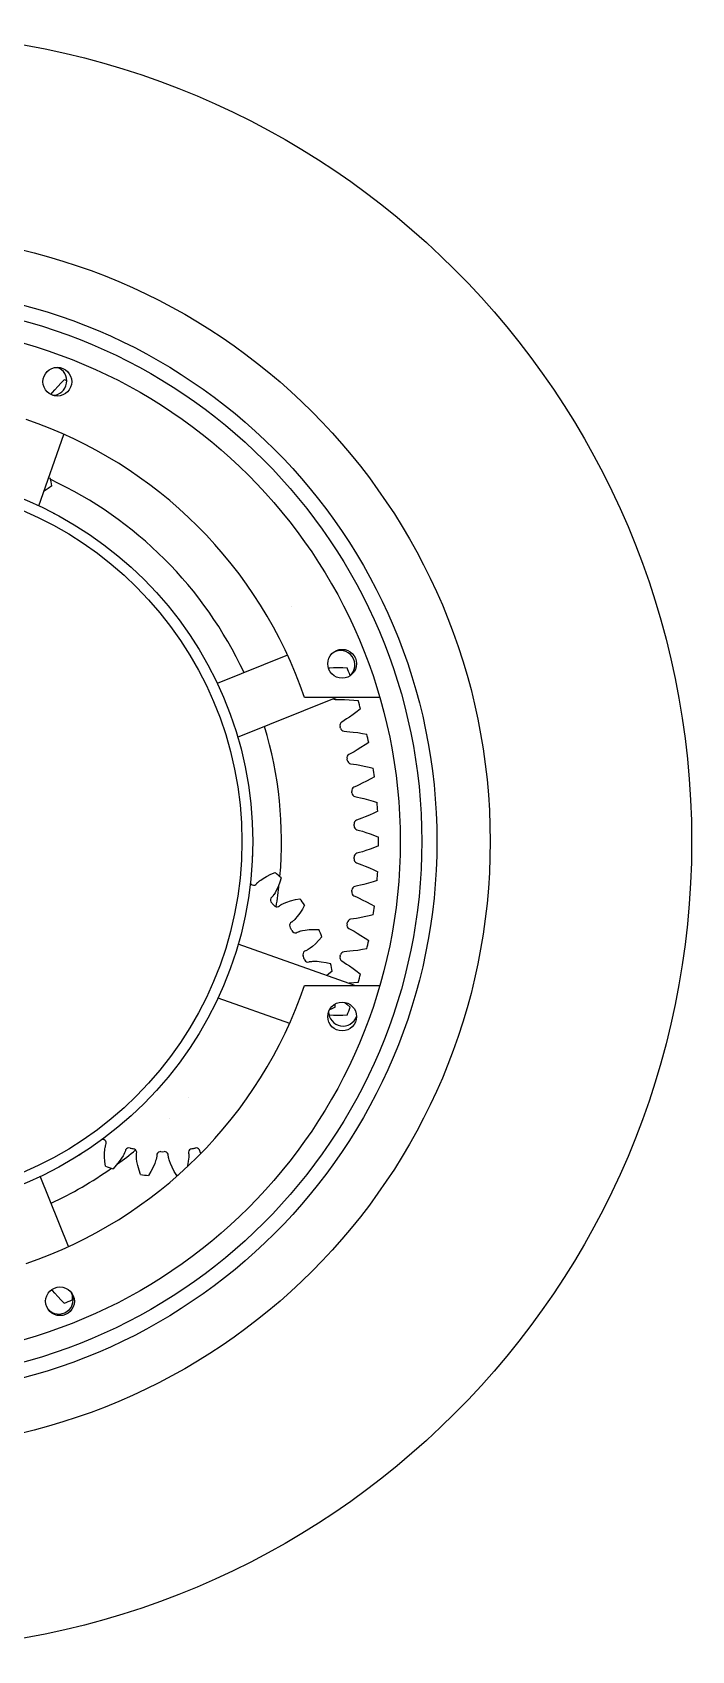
# Model space of a CAD drawing. Extents: x -3282 to 4846, y -1718 to 1845.
# Drawn here: x -1001.3 to -818.1, y -1718.3 to -1268.3 of the extents above; entities that cross this region are included whole.
import ezdxf

# ---------------------------------------------------------------- set-up
doc = ezdxf.new("R2010")
doc.units = 0
doc.layers.get('0').update_dxf_attribs({"linetype": 'CONTINUOUS'})

msp = doc.modelspace()

# ---------------------------------------------------------------- linework, layer by layer
at = {"color": 1}
for p, q in [((-995.717125, -1368.444125), (-995.100293, -1367.698883)), ((-995.100293, -1367.698883), (-994.267031, -1366.741863)), ((-994.267031, -1366.741863), (-993.343066, -1365.737667)), ((-993.343066, -1365.737667), (-992.517205, -1364.883777)), ((-996.170884, -1369.016935), (-995.717124, -1368.444123)), ((-999.591163, -1399.973671), (-992.560622, -1380.098887)), ((-995.922266, -1394.384955), (-996.944028, -1395.161054)), ((-996.813659, -1392.121885), (-996.381729, -1392.223346)), ((-998.074957, -1395.909096), (-998.172802, -1395.964075)), ((-996.944028, -1395.161054), (-998.074957, -1395.909096)), ((-995.549755, -1401.966676), (-995.103294, -1402.176948)), ((-930.464422, -1441.488938), (-949.990209, -1449.327389)), ((-919.077348, -1444.985605), (-918.620007, -1444.956711)), ((-918.620009, -1444.956711), (-917.653445, -1444.916443)), ((-917.653445, -1444.916443), (-916.38468, -1444.895305)), ((-916.38468, -1444.895305), (-915.020162, -1444.910007)), ((-915.020162, -1444.910007), (-913.83299, -1444.952378)), ((-944.311477, -1464.288817), (-916.892952, -1453.281897)), ((-904.764761, -1453.281897), (-925.722402, -1453.281897)), ((-917.148375, -1453.762301), (-916.376785, -1453.751728)), ((-916.376785, -1453.751728), (-915.552223, -1453.757268)), ((-915.552226, -1453.757268), (-914.585207, -1453.784522)), ((-914.585207, -1453.784522), (-913.318058, -1453.851941)), ((-913.318058, -1453.851941), (-911.95789, -1453.961791)), ((-912.142981, -1457.949815), (-913.181886, -1458.678496)), ((-911.04773, -1457.135896), (-912.142981, -1457.949815)), ((-911.95789, -1453.961791), (-910.776566, -1454.086871)), ((-910.112193, -1456.403815), (-911.04773, -1457.135896)), ((-914.683849, -1459.655696), (-915.343793, -1460.055607)), ((-913.987517, -1459.214047), (-914.683849, -1459.655696)), ((-913.181886, -1458.678496), (-913.987519, -1459.214049)), ((-914.698423, -1462.644064), (-913.927976, -1462.687341)), ((-913.927976, -1462.687341), (-913.105809, -1462.750385)), ((-913.105811, -1462.750385), (-912.143049, -1462.845029)), ((-912.143049, -1462.845029), (-910.88369, -1463.000675)), ((-910.88369, -1463.000675), (-909.534498, -1463.205138)), ((-908.84797, -1466.435001), (-909.997329, -1467.170536)), ((-909.534498, -1463.205138), (-908.364777, -1463.412318)), ((-907.863644, -1465.769963), (-908.84797, -1466.435001)), ((-912.651003, -1468.69502), (-913.337236, -1469.047921)), ((-911.92556, -1468.30302), (-912.651003, -1468.69502)), ((-911.084533, -1467.824972), (-911.925562, -1468.303022)), ((-909.997329, -1467.170536), (-911.084533, -1467.824972)), ((-912.874, -1471.675092), (-912.108448, -1471.772006)), ((-912.108448, -1471.772006), (-911.292682, -1471.892249)), ((-911.292685, -1471.892249), (-910.33887, -1472.053821)), ((-910.33887, -1472.053821), (-909.093435, -1472.296936)), ((-909.093435, -1472.296936), (-907.761793, -1472.595016)), ((-907.30224, -1475.864901), (-908.500108, -1476.518469)), ((-907.761793, -1472.595016), (-906.609373, -1472.883287)), ((-906.273922, -1475.270146), (-907.30224, -1475.864901)), ((-911.253661, -1477.854128), (-911.962839, -1478.158301)), ((-910.502641, -1477.513688), (-911.253661, -1477.854128)), ((-909.630315, -1477.095471), (-910.502643, -1477.513689)), ((-908.500108, -1476.518469), (-909.630315, -1477.095471)), ((-911.683994, -1480.811386), (-910.927068, -1480.961466)), ((-910.927068, -1480.961466), (-910.121676, -1481.138321)), ((-910.121679, -1481.138321), (-909.181458, -1481.366034)), ((-909.181458, -1481.366034), (-907.956016, -1481.695434)), ((-907.956016, -1481.695434), (-906.64841, -1482.085678)), ((-906.64841, -1482.085678), (-905.518906, -1482.453636)), ((-905.350771, -1484.858081), (-906.418073, -1485.379655)), ((-910.49863, -1487.088399), (-911.227299, -1487.342361)), ((-909.725691, -1486.801177), (-910.49863, -1487.088399)), ((-908.826317, -1486.444829), (-909.725693, -1486.801178)), ((-907.658614, -1485.948072), (-908.826317, -1486.444829)), ((-906.418073, -1485.379655), (-907.658614, -1485.948072)), ((-911.134202, -1490.008435), (-910.389589, -1490.21095)), ((-910.389589, -1490.21095), (-909.598496, -1490.443555)), ((-909.598498, -1490.443555), (-908.676452, -1490.736299)), ((-908.676452, -1490.736299), (-907.476974, -1491.15038)), ((-907.476974, -1491.15038), (-906.199775, -1491.630887)), ((-906.199775, -1491.630887), (-905.09869, -1492.07674)), ((-940.19925, -1497.273542), (-940.24038, -1497.765324)), ((-910.389588, -1496.352844), (-911.134197, -1496.555358)), ((-909.598496, -1496.12024), (-910.389588, -1496.352844)), ((-908.676456, -1495.827496), (-909.598499, -1496.12024)), ((-907.476945, -1495.413405), (-908.676456, -1495.827496)), ((-906.199775, -1494.932907), (-907.476945, -1495.413405)), ((-905.09869, -1494.487055), (-906.199775, -1494.932907)), ((-937.229255, -1503.55758), (-936.256963, -1502.981003)), ((-936.256963, -1502.981003), (-935.043675, -1502.37561)), ((-935.043675, -1502.37561), (-933.860671, -1501.878788)), ((-911.227304, -1499.221431), (-910.498631, -1499.475395)), ((-910.498631, -1499.475395), (-909.725691, -1499.762618)), ((-909.725693, -1499.762617), (-908.826314, -1500.118967)), ((-908.826314, -1500.118967), (-907.658642, -1500.61571)), ((-907.658642, -1500.61571), (-906.418073, -1501.18414)), ((-906.418073, -1501.18414), (-905.350771, -1501.705714)), ((-939.209264, -1505.251462), (-938.992124, -1504.978702)), ((-938.992124, -1504.978702), (-938.915628, -1504.894923)), ((-938.915628, -1504.894923), (-938.751372, -1504.729784)), ((-938.751372, -1504.729784), (-938.743936, -1504.722648)), ((-938.743936, -1504.722648), (-938.58492, -1504.575392)), ((-938.58492, -1504.575392), (-938.50714, -1504.506566)), ((-938.50714, -1504.506566), (-938.413946, -1504.426431)), ((-938.413946, -1504.426431), (-938.234398, -1504.278243)), ((-938.234398, -1504.278243), (-938.176104, -1504.231688)), ((-938.176104, -1504.231688), (-937.856427, -1503.987879)), ((-937.85643, -1503.987882), (-937.229255, -1503.55758)), ((-933.535878, -1506.883111), (-933.898264, -1507.551827)), ((-933.064092, -1505.855877), (-933.535878, -1506.883111)), ((-932.588839, -1504.585954), (-933.064092, -1505.855877)), ((-932.218396, -1503.3575), (-932.588839, -1504.585954)), ((-910.927067, -1505.602328), (-911.683989, -1505.752407)), ((-910.121676, -1505.425474), (-910.927067, -1505.602328)), ((-909.181461, -1505.197762), (-910.121679, -1505.425474)), ((-907.955987, -1504.868353), (-909.181461, -1505.197762)), ((-906.64841, -1504.478117), (-907.955987, -1504.868353)), ((-905.518906, -1504.110158), (-906.64841, -1504.478117)), ((-934.764945, -1508.784871), (-935.013514, -1509.029332)), ((-934.708832, -1508.722249), (-934.76495, -1508.784876)), ((-934.597445, -1508.588867), (-934.708832, -1508.722249)), ((-934.450105, -1508.397457), (-934.597445, -1508.588867)), ((-934.406412, -1508.337744), (-934.450105, -1508.397457)), ((-934.276135, -1508.152131), (-934.406412, -1508.337744)), ((-934.270903, -1508.144443), (-934.276135, -1508.152131)), ((-934.063883, -1507.826184), (-934.270903, -1508.144443)), ((-933.898264, -1507.551827), (-934.063883, -1507.826184)), ((-932.908747, -1511.366914), (-932.639642, -1511.14526)), ((-932.639642, -1511.14526), (-932.547399, -1511.079215)), ((-932.547399, -1511.079215), (-932.352397, -1510.951836)), ((-932.352397, -1510.951836), (-932.34364, -1510.946402)), ((-932.34364, -1510.946402), (-932.157483, -1510.835426)), ((-932.157483, -1510.835426), (-932.067093, -1510.784275)), ((-932.067093, -1510.784275), (-931.959275, -1510.725267)), ((-931.959275, -1510.725267), (-931.75284, -1510.617648)), ((-931.75284, -1510.617648), (-931.686141, -1510.58423)), ((-931.686141, -1510.58423), (-931.322758, -1510.412213)), ((-931.322762, -1510.412215), (-930.619828, -1510.121714)), ((-930.619828, -1510.121714), (-929.548905, -1509.759887)), ((-929.548905, -1509.759887), (-928.236262, -1509.419981)), ((-928.236262, -1509.419981), (-926.975815, -1509.179975)), ((-925.676869, -1510.967822), (-926.294627, -1512.092412)), ((-911.962844, -1508.405491), (-911.253662, -1508.709666)), ((-911.253662, -1508.709666), (-910.502641, -1509.050106)), ((-910.502643, -1509.050106), (-909.630312, -1509.468325)), ((-909.630312, -1509.468325), (-908.500136, -1510.045311)), ((-908.500136, -1510.045311), (-907.30224, -1510.698894)), ((-907.30224, -1510.698894), (-906.273922, -1511.293649)), ((-929.296184, -1515.747135), (-929.590147, -1515.934574)), ((-929.228276, -1515.697547), (-929.29619, -1515.747139)), ((-929.091592, -1515.590239), (-929.228276, -1515.697547)), ((-928.907676, -1515.433645), (-929.091592, -1515.590239)), ((-928.852523, -1515.384322), (-928.907676, -1515.433645)), ((-928.686501, -1515.229851), (-928.852523, -1515.384322)), ((-928.679785, -1515.223419), (-928.686501, -1515.229851)), ((-928.411119, -1514.955157), (-928.679785, -1515.223419)), ((-928.192077, -1514.721229), (-928.411119, -1514.955157)), ((-927.698577, -1514.14247), (-928.192077, -1514.721229)), ((-927.023526, -1513.235773), (-927.698577, -1514.14247)), ((-926.294627, -1512.092412), (-927.023526, -1513.235773)), ((-912.108448, -1514.791788), (-912.873995, -1514.888702)), ((-911.292682, -1514.671546), (-912.108448, -1514.791788)), ((-910.338873, -1514.509975), (-911.292685, -1514.671546)), ((-909.093405, -1514.266852), (-910.338873, -1514.509975)), ((-907.761793, -1513.968779), (-909.093405, -1514.266852)), ((-906.609373, -1513.680507), (-907.761793, -1513.968779)), ((-928.017385, -1518.658679), (-927.708076, -1518.497819)), ((-927.708076, -1518.497819), (-927.604117, -1518.452396)), ((-927.604117, -1518.452396), (-927.386893, -1518.368343)), ((-927.386893, -1518.368343), (-927.377197, -1518.364849)), ((-927.377197, -1518.364849), (-927.172036, -1518.295002)), ((-927.172036, -1518.295002), (-927.072986, -1518.263762)), ((-927.072986, -1518.263762), (-926.955255, -1518.22846)), ((-926.955255, -1518.22846), (-926.730956, -1518.166113)), ((-926.730956, -1518.166113), (-926.658766, -1518.147293)), ((-926.658766, -1518.147293), (-926.26756, -1518.054587)), ((-926.267565, -1518.054588), (-925.519592, -1517.916582)), ((-925.519592, -1517.916582), (-924.396844, -1517.78532)), ((-924.396844, -1517.78532), (-923.042215, -1517.725755)), ((-923.042215, -1517.725755), (-921.759411, -1517.753056)), ((-921.698639, -1520.743476), (-922.649328, -1521.710306)), ((-920.860565, -1519.771901), (-921.698639, -1520.743476)), ((-913.337241, -1517.515871), (-912.651004, -1517.868775)), ((-912.651004, -1517.868775), (-911.92556, -1518.260774)), ((-911.925562, -1518.260773), (-911.08453, -1518.738825)), ((-911.08453, -1518.738825), (-909.997355, -1519.393242)), ((-909.997355, -1519.393242), (-908.84797, -1520.128794)), ((-908.84797, -1520.128794), (-907.863644, -1520.793832)), ((-911.709237, -1533.281897), (-944.167419, -1521.800083)), ((-936.533569, -1524.361764), (-936.533068, -1524.360046)), ((-925.394464, -1523.694276), (-925.720975, -1523.8165)), ((-925.317731, -1523.659891), (-925.394471, -1523.694278)), ((-925.161723, -1523.583346), (-925.317731, -1523.659891)), ((-924.949268, -1523.468412), (-925.161723, -1523.583346)), ((-924.885065, -1523.431633), (-924.949268, -1523.468412)), ((-924.690555, -1523.315056), (-924.885065, -1523.431633)), ((-924.682648, -1523.310161), (-924.690555, -1523.315056)), ((-924.364079, -1523.10362), (-924.682648, -1523.310161)), ((-924.101187, -1522.920345), (-924.364079, -1523.10362)), ((-923.49814, -1522.456838), (-924.101187, -1522.920345)), ((-922.649328, -1521.710306), (-923.49814, -1522.456838)), ((-913.927975, -1523.876454), (-914.698418, -1523.91973)), ((-913.105809, -1523.813409), (-913.927975, -1523.876454)), ((-912.143053, -1523.718766), (-913.105812, -1523.81341)), ((-910.88366, -1523.563116), (-912.143053, -1523.718766)), ((-909.534498, -1523.358657), (-910.88366, -1523.563116)), ((-908.364777, -1523.151476), (-909.534498, -1523.358657)), ((-924.748954, -1526.808073), (-924.412959, -1526.715037)), ((-924.412959, -1526.715037), (-924.301828, -1526.692221)), ((-924.301828, -1526.692221), (-924.071876, -1526.655169)), ((-924.071876, -1526.655169), (-924.061666, -1526.653766)), ((-924.061666, -1526.653766), (-923.846465, -1526.628101)), ((-923.846465, -1526.628101), (-923.743084, -1526.618137)), ((-923.743084, -1526.618137), (-923.620587, -1526.608085)), ((-923.620587, -1526.608085), (-923.388227, -1526.593734)), ((-923.388227, -1526.593734), (-923.313701, -1526.590335)), ((-923.313701, -1526.590335), (-922.91177, -1526.58099)), ((-922.911774, -1526.58099), (-922.151453, -1526.601513)), ((-922.151453, -1526.601513), (-921.025949, -1526.706552)), ((-921.025949, -1526.706552), (-919.688538, -1526.929932)), ((-919.688538, -1526.929932), (-918.439443, -1527.223346)), ((-917.97998, -1529.384955), (-919.001741, -1530.161054)), ((-915.343797, -1526.508185), (-914.68385, -1526.908098)), ((-914.68385, -1526.908098), (-913.987517, -1527.349747)), ((-913.987519, -1527.349746), (-913.181883, -1527.885301)), ((-913.181883, -1527.885301), (-912.143006, -1528.613962)), ((-912.143006, -1528.613962), (-911.04773, -1529.427899)), ((-911.04773, -1529.427899), (-910.112193, -1530.15998)), ((-925.722402, -1533.281897), (-904.764761, -1533.281897)), ((-919.001741, -1530.161054), (-919.534828, -1530.513659)), ((-911.95789, -1532.602004), (-913.318027, -1532.711852)), ((-910.776566, -1532.476924), (-911.95789, -1532.602004)), ((-949.785382, -1536.784342), (-929.910598, -1543.814884)), ((-914.489805, -1538.037185), (-913.890805, -1538.550904)), ((-913.890805, -1538.550904), (-913.008614, -1539.346461)), ((-918.620007, -1541.607084), (-918.887689, -1541.590172)), ((-918.321802, -1539.933551), (-918.787036, -1540.116645)), ((-917.653448, -1541.647352), (-918.620009, -1541.607084)), ((-917.161008, -1539.386848), (-918.321802, -1539.933551)), ((-916.384649, -1541.66849), (-917.653448, -1541.647352)), ((-915.020162, -1541.653788), (-916.384649, -1541.66849)), ((-913.83299, -1541.611417), (-915.020162, -1541.653788)), ((-957.964863, -1564.514592), (-957.963934, -1564.513482)), ((-963.173426, -1570.312829), (-963.172217, -1570.311575)), ((-981.26243, -1579.825275), (-981.203365, -1579.066978)), ((-981.203365, -1579.066977), (-981.163656, -1578.748976)), ((-981.163656, -1578.748976), (-981.103982, -1578.37403)), ((-981.103982, -1578.37403), (-981.102328, -1578.364878)), ((-981.102328, -1578.364878), (-981.05881, -1578.142324)), ((-981.05881, -1578.142324), (-981.043182, -1578.070002)), ((-981.043182, -1578.070002), (-980.986434, -1577.835212)), ((-980.986434, -1577.835212), (-980.938928, -1577.668057)), ((-980.938928, -1577.668057), (-980.913134, -1577.588018)), ((-980.913136, -1577.588025), (-980.785489, -1577.263596)), ((-975.539114, -1579.453435), (-975.622002, -1579.671106)), ((-975.503308, -1579.345784), (-975.539114, -1579.453435)), ((-975.415882, -1579.008287), (-975.503308, -1579.345784)), ((-954.799336, -1579.345784), (-954.886761, -1579.008287)), ((-954.77316, -1579.425692), (-954.799338, -1579.345777)), ((-954.713342, -1579.588846), (-954.77316, -1579.425692)), ((-987.784234, -1580.113693), (-988.189565, -1580.395204)), ((-981.275614, -1580.955593), (-981.26243, -1579.825275)), ((-981.193255, -1582.309028), (-981.275614, -1580.955593)), ((-981.032014, -1583.581949), (-981.193255, -1582.309028)), ((-978.051623, -1583.329806), (-978.930275, -1584.264847)), ((-977.189465, -1582.283264), (-978.051623, -1583.329806)), ((-976.535747, -1581.361068), (-977.189465, -1582.283264)), ((-976.137813, -1580.712872), (-976.535747, -1581.361068)), ((-975.944942, -1580.360121), (-976.137815, -1580.712876)), ((-975.910623, -1580.29388), (-975.944942, -1580.360121)), ((-975.806871, -1580.085475), (-975.910623, -1580.29388)), ((-975.754328, -1579.974363), (-975.806871, -1580.085475)), ((-975.711267, -1579.879851), (-975.754328, -1579.974363)), ((-975.625893, -1579.680649), (-975.711267, -1579.879851)), ((-975.622002, -1579.671106), (-975.625893, -1579.680649)), ((-972.423744, -1580.578631), (-972.423494, -1580.50464)), ((-972.42004, -1580.80537), (-972.423744, -1580.578631)), ((-972.423494, -1580.50464), (-972.416802, -1580.263182)), ((-972.419755, -1580.814665), (-972.42004, -1580.80537)), ((-972.400169, -1581.193825), (-972.419755, -1580.814665)), ((-972.416802, -1580.263182), (-972.405088, -1580.089802)), ((-972.405088, -1580.089802), (-972.396499, -1580.00615)), ((-972.372895, -1581.513133), (-972.400169, -1581.193825)), ((-972.396499, -1580.006157), (-972.339094, -1579.662278)), ((-972.273009, -1582.267141), (-972.372895, -1581.513133)), ((-972.050899, -1583.3755), (-972.273009, -1582.267141)), ((-971.688945, -1584.682235), (-972.050899, -1583.3755)), ((-967.778004, -1583.824599), (-968.403734, -1585.027525)), ((-967.330307, -1582.78664), (-967.778004, -1583.824599)), ((-967.075836, -1582.069874), (-967.330307, -1582.78664)), ((-966.960521, -1581.684731), (-967.075837, -1582.069878)), ((-966.940724, -1581.612802), (-966.960521, -1581.684731)), ((-966.882569, -1581.38738), (-966.940724, -1581.612802)), ((-966.854276, -1581.267772), (-966.882569, -1581.38738)), ((-966.831806, -1581.166372), (-966.854276, -1581.267772)), ((-966.789714, -1580.953773), (-966.831806, -1581.166372)), ((-966.787892, -1580.943629), (-966.789714, -1580.953773)), ((-966.752072, -1580.713481), (-966.787892, -1580.943629)), ((-966.73943, -1580.600739), (-966.752072, -1580.713481)), ((-966.724085, -1580.25244), (-966.73943, -1580.600739)), ((-963.563214, -1580.600739), (-963.578559, -1580.25244)), ((-963.554224, -1580.684342), (-963.563214, -1580.600732)), ((-963.529634, -1580.856368), (-963.554224, -1580.684342)), ((-963.485978, -1581.093941), (-963.529634, -1580.856368)), ((-963.470839, -1581.166367), (-963.485978, -1581.093941)), ((-963.420074, -1581.387381), (-963.470839, -1581.166367)), ((-963.417862, -1581.396414), (-963.420074, -1581.387381)), ((-963.319873, -1581.763216), (-963.417862, -1581.396414)), ((-963.226807, -1582.069876), (-963.319873, -1581.763216)), ((-962.972337, -1582.78664), (-963.226807, -1582.069876)), ((-962.52464, -1583.824599), (-962.972337, -1582.78664)), ((-961.898909, -1585.027525), (-962.52464, -1583.824599)), ((-958.251744, -1583.3755), (-958.352765, -1583.740207)), ((-958.029634, -1582.267141), (-958.251744, -1583.3755)), ((-957.929749, -1581.51313), (-958.029634, -1582.267141)), ((-957.96355, -1579.662278), (-957.906144, -1580.006157)), ((-957.897029, -1581.112428), (-957.929749, -1581.513135)), ((-957.906144, -1580.006157), (-957.89507, -1580.119064)), ((-957.89262, -1581.037955), (-957.897029, -1581.112428)), ((-957.89507, -1580.119064), (-957.882257, -1580.35163)), ((-957.882604, -1580.805368), (-957.89262, -1581.037955)), ((-957.879797, -1580.682491), (-957.882604, -1580.805368)), ((-957.882257, -1580.35163), (-957.881929, -1580.361931)), ((-957.881929, -1580.361931), (-957.878899, -1580.578635)), ((-957.878899, -1580.578635), (-957.879797, -1580.682491)), ((-954.621245, -1579.812151), (-954.713342, -1579.588846)), ((-954.591379, -1579.879847), (-954.621245, -1579.812151)), ((-954.524698, -1580.023262), (-954.591379, -1579.879847)), ((-991.300649, -1605.911084), (-999.1391, -1586.385296)), ((-971.266573, -1585.893816), (-971.688945, -1584.682235)), ((-968.403734, -1585.027525), (-969.068779, -1586.124815)), ((-961.233865, -1586.124813), (-961.898909, -1585.027525)), ((-995.717124, -1618.119672), (-995.936799, -1617.842361)), ((-995.100295, -1618.864909), (-995.717126, -1618.11967)), ((-994.267011, -1619.821955), (-995.100295, -1618.864909)), ((-993.343066, -1620.826128), (-994.267011, -1619.821955)), ((-990.291699, -1619.166061), (-990.281486, -1619.58917)), ((-990.281486, -1619.58917), (-990.282399, -1620.777097)), ((-992.517205, -1621.680017), (-993.343066, -1620.826128))]:
    msp.add_line(p, q, dxfattribs=at)
for centre, radius in [((-1043.093608, -1493.281897), 225), ((-1043.093608, -1493.281897), 169), ((-1043.093608, -1493.281897), 154.196077), ((-1043.093608, -1493.281897), 150), ((-1043.093608, -1493.281897), 144), ((-994.410933, -1365.429829), 4), ((-1043.093608, -1493.281897), 103), ((-1043.093608, -1493.281897), 100), ((-915.241539, -1443.856595), 4), ((-915.241539, -1541.964572), 4), ((-993.668306, -1621.133966), 4)]:
    msp.add_circle(centre, radius, dxfattribs=at)
for centre, radius, start, end in [((-995.776389, -1365.200965), 4, 270.463829, 70.471257), ((-1043.093541, -1493.281731), 138, 68.17155, 68.500372), ((-1043.093608, -1493.281897), 124, 18.819063, 71.180937), ((-1043.090642, -1403.281267), 48, 10.680946, 13.319054), ((-1043.093608, -1493.281897), 111, 25.0271, 65.037759), ((-1043.090575, -1403.281897), 48, 1.284873, 1.319054), ((-928.317781, -1427.333445), 1.125, 218.051613, 218.095632), ((-915.687231, -1444.17732), 4, 309.809971, 121.972818), ((-1043.093439, -1493.281836), 138, 19.524938, 20.500372), ((-917.114454, -1452.637813), 1.125, 239.104714, 268.272087), ((-1043.093435, -1493.281848), 138, 15.499628, 16.500372), ((-1043.093608, -1493.281897), 111, 354.962241, 16.755647), ((-914.719143, -1460.991255), 1.125, 123.727634, 197.261213), ((-1043.093608, -1493.281897), 131.25, 13.907943, 14.092057), ((-914.586144, -1461.524681), 1.125, 190.7388, 264.272087), ((-1043.093432, -1493.28186), 138, 11.499628, 12.500372), ((-912.779375, -1470.024863), 1.125, 119.727634, 193.261213), ((-1043.093608, -1493.281897), 131.25, 9.907943, 10.092057), ((-912.683911, -1470.566268), 1.125, 186.7388, 260.272087), ((-1043.09343, -1493.281872), 138, 7.499628, 8.500372), ((-911.474485, -1479.171777), 1.125, 115.727634, 189.261213), ((-1043.093608, -1493.281897), 131.25, 5.907943, 6.092057), ((-911.41702, -1479.718523), 1.125, 182.7388, 256.272087), ((-1043.093429, -1493.281885), 138, 3.499628, 4.500372), ((-910.810831, -1488.387435), 1.125, 111.727634, 185.261213), ((-1043.093608, -1493.281897), 131.25, 1.907943, 2.092057), ((-910.791644, -1488.936857), 1.125, 178.7388, 252.272087), ((-1043.093428, -1493.281897), 138, 359.499628, 0.500372), ((-965.149805, -1538.279271), 48, 58.680946, 58.715127), ((-910.810831, -1498.17636), 1.125, 174.7388, 248.272087), ((-1043.093608, -1493.281897), 131.25, 357.907943, 358.092057), ((-910.791644, -1497.626938), 1.125, 107.727634, 181.261213), ((-965.149292, -1538.279644), 48, 46.680946, 49.319054), ((-1043.093429, -1493.28191), 138, 355.499628, 356.500372), ((-965.151322, -1538.281897), 41.25, 53.374728, 53.824364), ((-939.825038, -1504.309949), 1.125, 230.380123, 303.185747), ((-1043.093608, -1493.281897), 111, 350.604008, 353.886966), ((-911.474485, -1507.392017), 1.125, 170.7388, 244.272087), ((-1043.093608, -1493.281897), 131.25, 353.907943, 354.092057), ((-911.41702, -1506.845272), 1.125, 103.727634, 177.261213), ((-934.012793, -1509.543319), 1.125, 152.814253, 225.619877), ((-965.151322, -1538.281897), 41.25, 41.374728, 42.625272), ((-933.315313, -1510.317948), 1.125, 218.380123, 291.185747), ((-965.148868, -1538.280115), 48, 34.680946, 37.319054), ((-1043.09343, -1493.281922), 138, 351.499628, 352.500372), ((-928.718158, -1516.64539), 1.125, 140.814253, 213.619877), ((-912.779375, -1516.538931), 1.125, 166.7388, 240.272087), ((-1043.093608, -1493.281897), 131.25, 349.907943, 350.092057), ((-912.683911, -1515.997527), 1.125, 99.727634, 173.261213), ((-965.151322, -1538.281897), 41.25, 29.374728, 30.625272), ((-928.196975, -1517.548106), 1.125, 206.380123, 279.185747), ((-965.148551, -1538.280664), 48, 22.680946, 25.319054), ((-1043.093432, -1493.281935), 138, 347.499628, 348.500372), ((-925.015827, -1524.69308), 1.125, 128.814253, 201.619877), ((-965.151322, -1538.281897), 41.25, 17.374728, 18.625272), ((-914.719143, -1525.57254), 1.125, 162.7388, 236.272087), ((-1043.093608, -1493.281897), 131.25, 345.907943, 346.092057), ((-914.586144, -1525.039113), 1.125, 95.727634, 169.261213), ((-924.693718, -1525.68443), 1.125, 194.380123, 267.185747), ((-965.148355, -1538.281267), 48, 10.680946, 13.319054), ((-1043.093608, -1493.281897), 124, 288.819063, 341.180937), ((-1043.093435, -1493.281947), 138, 343.499628, 344.500372), ((-965.148289, -1538.281897), 48, 358.680946, 359.799158), ((-915.012676, -1540.599117), 4, 180.463829, 340.519186), ((-1043.093439, -1493.281959), 138, 339.499628, 340.500372), ((-965.151322, -1538.281897), 41.25, 246.175636, 246.625272), ((-981.90875, -1577.201076), 1.125, 356.814253, 69.619877), ((-1043.093608, -1493.281897), 111, 306.113034, 309.395992), ((-974.470397, -1579.617944), 1.125, 74.380123, 147.185747), ((-965.151322, -1538.281897), 41.25, 257.374728, 258.625272), ((-973.450808, -1579.834664), 1.125, 8.814253, 81.619877), ((-956.851836, -1579.834664), 1.125, 98.380123, 171.185747), ((-965.151322, -1538.281897), 41.25, 281.374728, 282.625272), ((-955.832247, -1579.617944), 1.125, 32.814253, 105.619877), ((-965.152838, -1538.284524), 48, 241.284873, 241.319054), ((-965.152259, -1538.284782), 48, 250.680946, 253.319054), ((-965.672505, -1580.652197), 1.125, 86.380123, 159.185747), ((-965.151322, -1538.281897), 41.25, 269.374728, 270.625272), ((-964.630138, -1580.652197), 1.125, 20.814253, 93.619877), ((-1043.093608, -1493.281897), 111, 295.0271, 305.037759), ((-965.151639, -1538.284914), 48, 262.680946, 265.319054), ((-965.151005, -1538.284914), 48, 274.680946, 275.105779), ((-993.989031, -1620.688274), 4, 219.809971, 31.972818), ((-993.989031, -1620.688274), 4, 182.908925, 182.943691), ((-1043.093541, -1493.282064), 138, 291.499628, 292.500372)]:
    msp.add_arc(centre, radius, start, end, dxfattribs=at)

doc.saveas('drawing.dxf')
